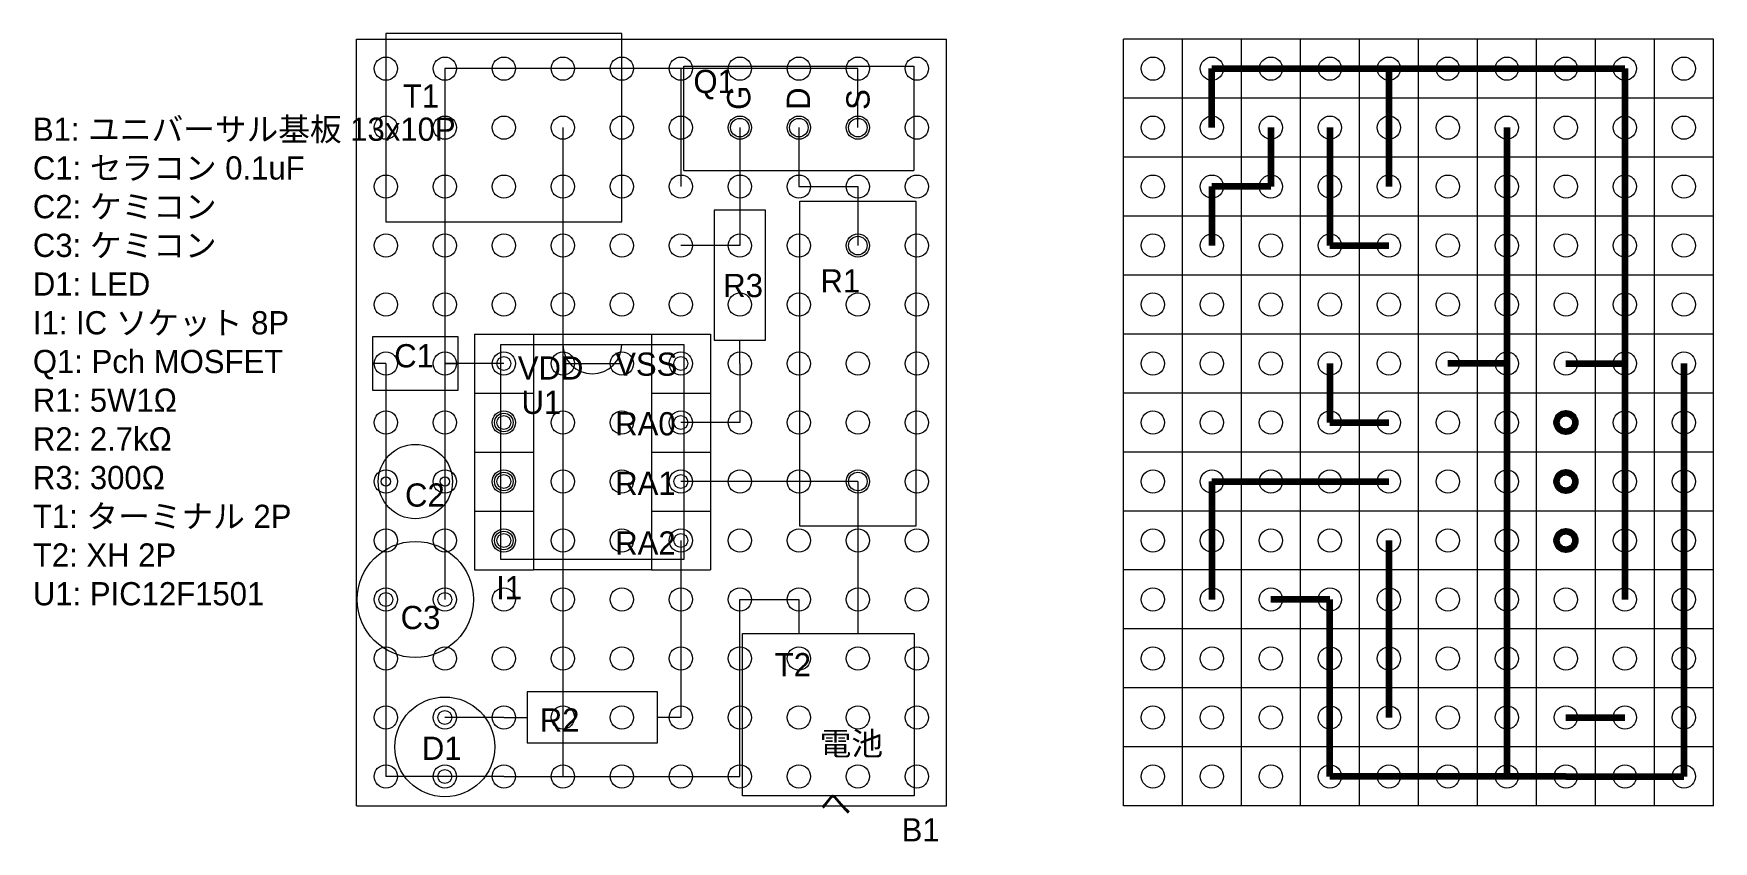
# Model space of a CAD drawing. Extents: x 106.1 to 178.4, y -63.3 to -28.5.
import ezdxf

# ---------------------------------------------------------------- set-up
doc = ezdxf.new("R2010")
doc.units = 0
doc.layers.get('0').update_dxf_attribs({"linetype": 'CONTINUOUS', "lineweight": 9})
for name, color, linetype, lineweight in [('0_GND', 7, 'CONTINUOUS', 15), ('0_wire', 3, 'CONTINUOUS', 15), ('5V line', 1, 'CONTINUOUS', 15), ('condenser', 5, 'CONTINUOUS', 15), ('diode', 6, 'CONTINUOUS', 15)]:
    doc.layers.add(name, color=color, linetype=linetype, lineweight=lineweight)
for name, color, linetype, lineweight, true_color in [('micon', 216, 'CONTINUOUS', 15, 0x800080), ('resister', 132, 'CONTINUOUS', 15, 0x00c7c7), ('socket_header', 56, 'CONTINUOUS', 15, 0x808000), ('terminal', 16, 'CONTINUOUS', 15, 0x800000), ('universal_board', 253, 'CONTINUOUS', 15, 0xa0a0a4)]:
    doc.layers.add(name, color=color, linetype=linetype, lineweight=lineweight, true_color=true_color)
doc.styles.add('kst32b', font='kst32b')
doc.styles.add('unicode', font='unicode')

msp = doc.modelspace()

# ---------------------------------------------------------------- linework, layer by layer
at = {"layer": '0_GND'}
for p, q in [((128.9, -32.58), (128.9, -47.82)), ((121.28, -42.74), (121.28, -60.52)), ((128.9, -42.74), (131.44, -42.74)), ((128.9, -47.82), (128.9, -60.52)), ((136.52, -60.52), (136.52, -52.9)), ((136.52, -52.9), (139.06, -52.9)), ((126.36, -60.52), (121.28, -60.52)), ((126.36, -60.52), (131.44, -60.52)), ((128.9, -60.52), (133.98, -60.52)), ((133.98, -60.52), (136.52, -60.52))]:
    msp.add_line(p, q, dxfattribs=at)
at = {"layer": '0_GND', "lineweight": 200}
for p, q in [((169.54, -32.58), (169.54, -47.82)), ((169.54, -42.74), (167, -42.74)), ((177.16, -42.74), (177.16, -60.52)), ((169.54, -47.82), (169.54, -60.52)), ((161.92, -52.9), (159.38, -52.9)), ((161.92, -60.52), (161.92, -52.9)), ((164.46, -60.52), (161.92, -60.52)), ((169.54, -60.52), (164.46, -60.52)), ((172.08, -60.52), (167, -60.52)), ((172.08, -60.52), (177.16, -60.52))]:
    msp.add_line(p, q, dxfattribs=at)
at = {"layer": '0_wire'}
for p, q in [((136.52, -32.58), (136.52, -35.12)), ((139.06, -32.58), (139.06, -35.12)), ((136.52, -35.12), (136.52, -37.66)), ((139.06, -35.12), (141.6, -35.12)), ((141.6, -35.12), (141.6, -37.66)), ((136.52, -37.66), (133.98, -37.66)), ((136.52, -42.74), (136.52, -45.28)), ((136.52, -45.28), (133.98, -45.28)), ((141.6, -47.82), (133.98, -47.82)), ((141.6, -47.82), (141.6, -52.9)), ((133.98, -50.36), (133.98, -57.98)), ((126.36, -57.98), (123.82, -57.98))]:
    msp.add_line(p, q, dxfattribs=at)
at = {"layer": '0_wire', "lineweight": 200}
for p, q in [((159.38, -32.58), (159.38, -35.12)), ((161.92, -32.58), (161.92, -35.12)), ((159.38, -35.12), (156.84, -35.12)), ((156.84, -35.12), (156.84, -37.66)), ((161.92, -35.12), (161.92, -37.66)), ((161.92, -37.66), (164.46, -37.66)), ((161.92, -42.74), (161.92, -45.28)), ((161.92, -45.28), (164.46, -45.28)), ((156.84, -47.82), (156.84, -52.9)), ((156.84, -47.82), (164.46, -47.82)), ((164.46, -50.36), (164.46, -57.98)), ((172.08, -57.98), (174.62, -57.98))]:
    msp.add_line(p, q, dxfattribs=at)
at = {"layer": '0_wire'}
for centre in [(126.36, -45.28), (126.36, -47.82), (126.36, -50.36)]:
    msp.add_circle(centre, 0.4, dxfattribs=at)
at = {"layer": '0_wire', "lineweight": 200}
for centre in [(172.08, -45.28), (172.08, -47.82), (172.08, -50.36)]:
    msp.add_circle(centre, 0.4, dxfattribs=at)
at = {"layer": '5V line'}
for p, q in [((141.6, -30.04), (123.82, -30.04)), ((123.82, -30.04), (123.82, -32.58)), ((133.98, -30.04), (133.98, -35.12)), ((141.6, -32.58), (141.6, -30.04)), ((123.82, -32.58), (123.82, -42.74)), ((123.82, -42.74), (123.82, -52.9)), ((126.36, -42.74), (123.82, -42.74))]:
    msp.add_line(p, q, dxfattribs=at)
at = {"layer": '5V line', "lineweight": 200}
for p, q in [((156.84, -32.58), (156.84, -30.04)), ((156.84, -30.04), (174.62, -30.04)), ((164.46, -30.04), (164.46, -35.12)), ((174.62, -30.04), (174.62, -32.58)), ((174.62, -32.58), (174.62, -42.74)), ((172.08, -42.74), (174.62, -42.74)), ((174.62, -42.74), (174.62, -52.9))]:
    msp.add_line(p, q, dxfattribs=at)
at = {"layer": 'condenser'}
for p, q in [((124.4, -41.59), (120.7, -41.59)), ((120.7, -41.59), (120.7, -43.89)), ((124.4, -43.89), (124.4, -41.59)), ((121.28, -42.74), (120.7, -42.74)), ((123.82, -42.74), (124.4, -42.74)), ((120.7, -43.89), (124.4, -43.89))]:
    msp.add_line(p, q, dxfattribs=at)
for centre, radius in [((122.55, -47.82), 1.6), ((121.28, -47.82), 0.2), ((123.82, -47.82), 0.2), ((122.55, -52.9), 2.5), ((121.28, -52.9), 0.3), ((123.82, -52.9), 0.3)]:
    msp.add_circle(centre, radius, dxfattribs=at)
at = {"layer": 'diode'}
for p, q in [((134.11, -34.43), (134.11, -29.93)), ((134.11, -29.93), (144.01, -29.93)), ((144.01, -29.93), (144.01, -34.43)), ((134.11, -34.43), (144.01, -34.43))]:
    msp.add_line(p, q, dxfattribs=at)
for centre, radius in [((136.52, -32.58), 0.4), ((139.06, -32.58), 0.4), ((141.6, -32.58), 0.4), ((123.82, -59.25), 2.15), ((123.82, -57.98), 0.3), ((123.82, -60.52), 0.3)]:
    msp.add_circle(centre, radius, dxfattribs=at)
at = {"layer": 'micon'}
for p, q in [((126.233, -41.914), (134.107, -41.914)), ((126.233, -51.185), (126.233, -41.914)), ((134.107, -41.914), (134.107, -51.185)), ((134.107, -51.185), (126.233, -51.185))]:
    msp.add_line(p, q, dxfattribs=at)
for centre in [(126.36, -42.74), (133.98, -42.74), (126.36, -45.28), (133.98, -45.28), (126.36, -47.82), (133.98, -47.82), (126.36, -50.36), (133.98, -50.36)]:
    msp.add_circle(centre, 0.3, dxfattribs=at)
msp.add_arc((130.17, -41.914), 1.27, 180, 0, dxfattribs=at)
at = {"layer": 'resister'}
for p, q in [((136.52, -35.12), (136.52, -36.13)), ((137.62, -36.13), (135.42, -36.13)), ((135.42, -36.13), (135.42, -41.73)), ((137.62, -41.73), (137.62, -36.13)), ((139.1, -49.74), (139.1, -35.74)), ((139.1, -35.74), (144.1, -35.74)), ((144.1, -35.74), (144.1, -49.74)), ((135.42, -41.73), (137.62, -41.73)), ((136.52, -42.74), (136.52, -41.73)), ((144.1, -49.74), (139.1, -49.74)), ((132.97, -56.88), (127.37, -56.88)), ((127.37, -56.88), (127.37, -59.08)), ((132.97, -59.08), (132.97, -56.88)), ((126.36, -57.98), (127.37, -57.98)), ((133.98, -57.98), (132.97, -57.98)), ((127.37, -59.08), (132.97, -59.08))]:
    msp.add_line(p, q, dxfattribs=at)
for centre in [(141.6, -37.66), (141.6, -47.82)]:
    msp.add_circle(centre, 0.4, dxfattribs=at)
at = {"layer": 'socket_header'}
for p, q in [((125.09, -41.47), (127.63, -41.47)), ((125.09, -41.47), (125.09, -44.01)), ((127.63, -41.47), (127.63, -44.01)), ((127.63, -41.47), (132.71, -41.47)), ((132.71, -41.47), (135.25, -41.47)), ((132.71, -41.47), (132.71, -44.01)), ((135.25, -41.47), (135.25, -44.01)), ((125.09, -44.01), (127.63, -44.01)), ((125.09, -44.01), (127.63, -44.01)), ((125.09, -44.01), (125.09, -46.55)), ((127.63, -44.01), (127.63, -46.55)), ((132.71, -44.01), (135.25, -44.01)), ((132.71, -44.01), (135.25, -44.01)), ((132.71, -44.01), (132.71, -46.55)), ((135.25, -44.01), (135.25, -46.55)), ((125.09, -46.55), (127.63, -46.55)), ((125.09, -46.55), (127.63, -46.55)), ((125.09, -46.55), (125.09, -49.09)), ((127.63, -46.55), (127.63, -49.09)), ((132.71, -46.55), (135.25, -46.55)), ((132.71, -46.55), (135.25, -46.55)), ((132.71, -46.55), (132.71, -49.09)), ((135.25, -46.55), (135.25, -49.09)), ((125.09, -49.09), (127.63, -49.09)), ((125.09, -49.09), (127.63, -49.09)), ((125.09, -49.09), (125.09, -51.63)), ((127.63, -49.09), (127.63, -51.63)), ((132.71, -49.09), (135.25, -49.09)), ((132.71, -49.09), (135.25, -49.09)), ((132.71, -49.09), (132.71, -51.63)), ((135.25, -49.09), (135.25, -51.63)), ((125.09, -51.63), (127.63, -51.63)), ((132.71, -51.63), (127.63, -51.63)), ((132.71, -51.63), (135.25, -51.63))]:
    msp.add_line(p, q, dxfattribs=at)
at = {"layer": 'terminal'}
for p, q in [((121.28, -28.53), (121.28, -36.63)), ((131.44, -28.53), (121.28, -28.53)), ((131.44, -36.63), (131.44, -28.53)), ((121.28, -36.63), (131.44, -36.63)), ((139.06, -52.9), (139.06, -54.36)), ((141.6, -52.9), (141.6, -54.36)), ((136.63, -61.36), (136.63, -54.36)), ((136.63, -54.36), (144.03, -54.36)), ((144.03, -54.36), (144.03, -61.36)), ((144.03, -61.36), (136.63, -61.36))]:
    msp.add_line(p, q, dxfattribs=at)
for centre in [(123.82, -32.58), (128.9, -32.58)]:
    msp.add_circle(centre, 0.5, dxfattribs=at)
at = {"layer": 'universal_board'}
for p, q in [((120.01, -28.77), (145.41, -28.77)), ((120.01, -61.79), (120.01, -28.77)), ((145.41, -61.79), (145.41, -28.77)), ((153.03, -61.79), (153.03, -28.77)), ((178.43, -28.77), (153.03, -28.77)), ((155.57, -61.79), (155.57, -28.77)), ((158.11, -61.79), (158.11, -28.77)), ((160.65, -61.79), (160.65, -28.77)), ((163.19, -61.79), (163.19, -28.77)), ((165.73, -61.79), (165.73, -28.77)), ((168.27, -61.79), (168.27, -28.77)), ((170.81, -61.79), (170.81, -28.77)), ((173.35, -61.79), (173.35, -28.77)), ((175.89, -61.79), (175.89, -28.77)), ((178.43, -61.79), (178.43, -28.77)), ((178.43, -31.31), (153.03, -31.31)), ((178.43, -33.85), (153.03, -33.85)), ((178.43, -36.39), (153.03, -36.39)), ((178.43, -38.93), (153.03, -38.93)), ((178.43, -41.47), (153.03, -41.47)), ((178.43, -44.01), (153.03, -44.01)), ((178.43, -46.55), (153.03, -46.55)), ((178.43, -49.09), (153.03, -49.09)), ((178.43, -51.63), (153.03, -51.63)), ((178.43, -54.17), (153.03, -54.17)), ((178.43, -56.71), (153.03, -56.71)), ((178.43, -59.25), (153.03, -59.25)), ((120.01, -61.79), (145.41, -61.79)), ((178.43, -61.79), (153.03, -61.79))]:
    msp.add_line(p, q, dxfattribs=at)
for centre in [(121.28, -30.04), (123.82, -30.04), (126.36, -30.04), (128.9, -30.04), (131.44, -30.04), (133.98, -30.04), (136.52, -30.04), (139.06, -30.04), (141.6, -30.04), (144.14, -30.04), (154.3, -30.04), (156.84, -30.04), (159.38, -30.04), (161.92, -30.04), (164.46, -30.04), (167, -30.04), (169.54, -30.04), (172.08, -30.04), (174.62, -30.04), (177.16, -30.04), (121.28, -32.58), (123.82, -32.58), (126.36, -32.58), (128.9, -32.58), (131.44, -32.58), (133.98, -32.58), (136.52, -32.58), (139.06, -32.58), (141.6, -32.58), (144.14, -32.58), (154.3, -32.58), (156.84, -32.58), (159.38, -32.58), (161.92, -32.58), (164.46, -32.58), (167, -32.58), (169.54, -32.58), (172.08, -32.58), (174.62, -32.58), (177.16, -32.58), (121.28, -35.12), (123.82, -35.12), (126.36, -35.12), (128.9, -35.12), (131.44, -35.12), (133.98, -35.12), (136.52, -35.12), (139.06, -35.12), (141.6, -35.12), (144.14, -35.12), (154.3, -35.12), (156.84, -35.12), (159.38, -35.12), (161.92, -35.12), (164.46, -35.12), (167, -35.12), (169.54, -35.12), (172.08, -35.12), (174.62, -35.12), (177.16, -35.12), (121.28, -37.66), (123.82, -37.66), (126.36, -37.66), (128.9, -37.66), (131.44, -37.66), (133.98, -37.66), (136.52, -37.66), (139.06, -37.66), (141.6, -37.66), (144.14, -37.66), (154.3, -37.66), (156.84, -37.66), (159.38, -37.66), (161.92, -37.66), (164.46, -37.66), (167, -37.66), (169.54, -37.66), (172.08, -37.66), (174.62, -37.66), (177.16, -37.66), (121.28, -40.2), (123.82, -40.2), (126.36, -40.2), (128.9, -40.2), (131.44, -40.2), (133.98, -40.2), (136.52, -40.2), (139.06, -40.2), (141.6, -40.2), (144.14, -40.2), (154.3, -40.2), (156.84, -40.2), (159.38, -40.2), (161.92, -40.2), (164.46, -40.2), (167, -40.2), (169.54, -40.2), (172.08, -40.2), (174.62, -40.2), (177.16, -40.2), (121.28, -42.74), (123.82, -42.74), (126.36, -42.74), (128.9, -42.74), (131.44, -42.74), (133.98, -42.74), (136.52, -42.74), (139.06, -42.74), (141.6, -42.74), (144.14, -42.74), (154.3, -42.74), (156.84, -42.74), (159.38, -42.74), (161.92, -42.74), (164.46, -42.74), (167, -42.74), (169.54, -42.74), (172.08, -42.74), (174.62, -42.74), (177.16, -42.74), (121.28, -45.28), (123.82, -45.28), (126.36, -45.28), (128.9, -45.28), (131.44, -45.28), (133.98, -45.28), (136.52, -45.28), (139.06, -45.28), (141.6, -45.28), (144.14, -45.28), (154.3, -45.28), (156.84, -45.28), (159.38, -45.28), (161.92, -45.28), (164.46, -45.28), (167, -45.28), (169.54, -45.28), (172.08, -45.28), (174.62, -45.28), (177.16, -45.28), (121.28, -47.82), (123.82, -47.82), (126.36, -47.82), (128.9, -47.82), (131.44, -47.82), (133.98, -47.82), (136.52, -47.82), (139.06, -47.82), (141.6, -47.82), (144.14, -47.82), (154.3, -47.82), (156.84, -47.82), (159.38, -47.82), (161.92, -47.82), (164.46, -47.82), (167, -47.82), (169.54, -47.82), (172.08, -47.82), (174.62, -47.82), (177.16, -47.82), (121.28, -50.36), (123.82, -50.36), (126.36, -50.36), (128.9, -50.36), (131.44, -50.36), (133.98, -50.36), (136.52, -50.36), (139.06, -50.36), (141.6, -50.36), (144.14, -50.36), (154.3, -50.36), (156.84, -50.36), (159.38, -50.36), (161.92, -50.36), (164.46, -50.36), (167, -50.36), (169.54, -50.36), (172.08, -50.36), (174.62, -50.36), (177.16, -50.36), (121.28, -52.9), (123.82, -52.9), (126.36, -52.9), (128.9, -52.9), (131.44, -52.9), (133.98, -52.9), (136.52, -52.9), (139.06, -52.9), (141.6, -52.9), (144.14, -52.9), (154.3, -52.9), (156.84, -52.9), (159.38, -52.9), (161.92, -52.9), (164.46, -52.9), (167, -52.9), (169.54, -52.9), (172.08, -52.9), (174.62, -52.9), (177.16, -52.9), (121.28, -55.44), (123.82, -55.44), (126.36, -55.44), (128.9, -55.44), (131.44, -55.44), (133.98, -55.44), (136.52, -55.44), (139.06, -55.44), (141.6, -55.44), (144.14, -55.44), (154.3, -55.44), (156.84, -55.44), (159.38, -55.44), (161.92, -55.44), (164.46, -55.44), (167, -55.44), (169.54, -55.44), (172.08, -55.44), (174.62, -55.44), (177.16, -55.44), (121.28, -57.98), (123.82, -57.98), (126.36, -57.98), (128.9, -57.98), (131.44, -57.98), (133.98, -57.98), (136.52, -57.98), (139.06, -57.98), (141.6, -57.98), (144.14, -57.98), (154.3, -57.98), (156.84, -57.98), (159.38, -57.98), (161.92, -57.98), (164.46, -57.98), (167, -57.98), (169.54, -57.98), (172.08, -57.98), (174.62, -57.98), (177.16, -57.98), (121.28, -60.52), (123.82, -60.52), (126.36, -60.52), (128.9, -60.52), (131.44, -60.52), (133.98, -60.52), (136.52, -60.52), (139.06, -60.52), (141.6, -60.52), (144.14, -60.52), (154.3, -60.52), (156.84, -60.52), (159.38, -60.52), (161.92, -60.52), (164.46, -60.52), (167, -60.52), (169.54, -60.52), (172.08, -60.52), (174.62, -60.52), (177.16, -60.52)]:
    msp.add_circle(centre, 0.5, dxfattribs=at)

# ---------------------------------------------------------------- texts
at = {"insert": (106.085, -43.491), "char_height": 1, "width": 18.61111, "attachment_point": 4, "style": 'unicode'}
msp.add_mtext('B1: ユニバーサル基板 13x10P\\PC1: セラコン 0.1uF\\PC2: ケミコン\\PC3: ケミコン\\PD1: LED\\PI1: IC ソケット 8P\\PQ1: Pch MOSFET\\PR1: 5W1Ω\\PR2: 2.7kΩ\\PR3: 300Ω\\PT1: ターミナル 2P\\PT2: XH 2P\\PU1: PIC12F1501\\P\\P', dxfattribs=at)
at = {"insert": (139.957, -60.39), "char_height": 1, "width": 3.77111, "attachment_point": 4, "line_spacing_factor": 1.54, "style": 'kst32b'}
msp.add_mtext('電池へ', dxfattribs=at)
at = {"layer": 'condenser', "char_height": 1, "attachment_point": 4, "line_spacing_factor": 1.54, "style": 'unicode'}
for s, insert, width in [('C1', (121.64, -42.411), 1), ('C2', (122.106, -48.409), 1.22222), ('C3', (121.918, -53.683), 1.22222)]:
    msp.add_mtext(s, dxfattribs=dict(at, insert=insert, width=width))
at = {"layer": 'diode', "char_height": 1, "attachment_point": 4, "line_spacing_factor": 1.54, "style": 'unicode'}
for s, insert, width in [('Q1', (134.521, -30.728), 1.22222), ('D1', (122.83, -59.307), 1.11111)]:
    msp.add_mtext(s, dxfattribs=dict(at, insert=insert, width=width))
at = {"layer": 'diode', "insert": (139.044, -31.817), "char_height": 1, "width": 0.48667, "attachment_point": 4, "rotation": 90, "line_spacing_factor": 1.54, "style": 'kst32b'}
msp.add_mtext('G\\PD\\PS', dxfattribs=at)
at = {"layer": 'micon', "char_height": 1, "attachment_point": 4, "line_spacing_factor": 1.54}
for s, insert, width, style in [('VDD', (126.961, -42.929), 2.05556, 'kst32b'), ('VSS\\PRA0\\PRA1\\PRA2', (131.154, -46.616), 2.12667, 'kst32b'), ('U1', (127.12, -44.416), 1.11111, 'unicode')]:
    msp.add_mtext(s, dxfattribs=dict(at, insert=insert, width=width, style=style))
at = {"layer": 'resister', "char_height": 1, "line_spacing_factor": 1.54}
for s, insert, width, attachment_point, style in [('R3', (135.805, -39.387), 1.27111, 4, 'kst32b'), ('R1', (139.988, -39.18), 1.20222, 4, 'kst32b'), ('R2', (128.76, -58.091), 1.33333, 5, 'unicode')]:
    msp.add_mtext(s, dxfattribs=dict(at, insert=insert, width=width, attachment_point=attachment_point, style=style))
at = {"layer": 'socket_header', "insert": (126.028, -52.393), "char_height": 1, "width": 0.55556, "attachment_point": 4, "line_spacing_factor": 1.54, "style": 'unicode'}
msp.add_mtext('I1', dxfattribs=at)
at = {"layer": 'terminal', "char_height": 1, "attachment_point": 4, "line_spacing_factor": 1.54, "style": 'unicode'}
for s, insert, width in [('T1', (122.012, -31.221), 1.11111), ('T2', (138.022, -55.708), 1.33333)]:
    msp.add_mtext(s, dxfattribs=dict(at, insert=insert, width=width))
at = {"layer": 'universal_board', "insert": (143.485, -62.819), "char_height": 1, "width": 1.11111, "attachment_point": 4, "line_spacing_factor": 1.54, "style": 'unicode'}
msp.add_mtext('B1', dxfattribs=at)

doc.saveas('drawing.dxf')
